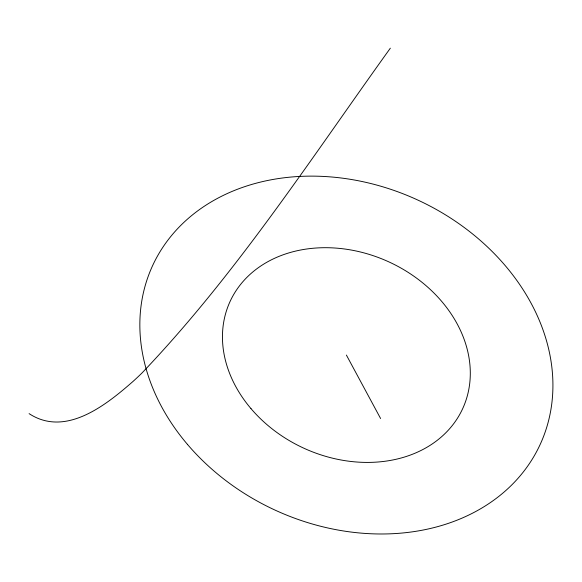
<?xml version="1.0" encoding="UTF-8"?>
<svg xmlns="http://www.w3.org/2000/svg" width="582" height="582" viewBox="0 0 582 582"><rect width="100%" height="100%" fill="white"/><g stroke="black" fill="none" stroke-linecap="round" stroke-linejoin="round"><path stroke-width="0.87" d="M390.34 48.175C310.875 158.777 236.161 274.34 141.804 373.178A85.503 18.784 -47.7 0 1 133.213 381.261C106.186 404.948 65.693 437.606 29.1 413.642M346.385 355.056L380.606 418.531M187.397 444.321A213.412 170.664 24.8 0 0 540.045 444.728A213.412 170.664 24.8 0 0 311.712 176.128A213.412 170.664 24.8 0 0 187.397 444.321M250.988 408.615A128.047 102.396 24.8 0 0 462.581 408.855A128.047 102.396 24.8 0 0 325.578 247.699A128.047 102.396 24.8 0 0 250.988 408.615"/></g></svg>
